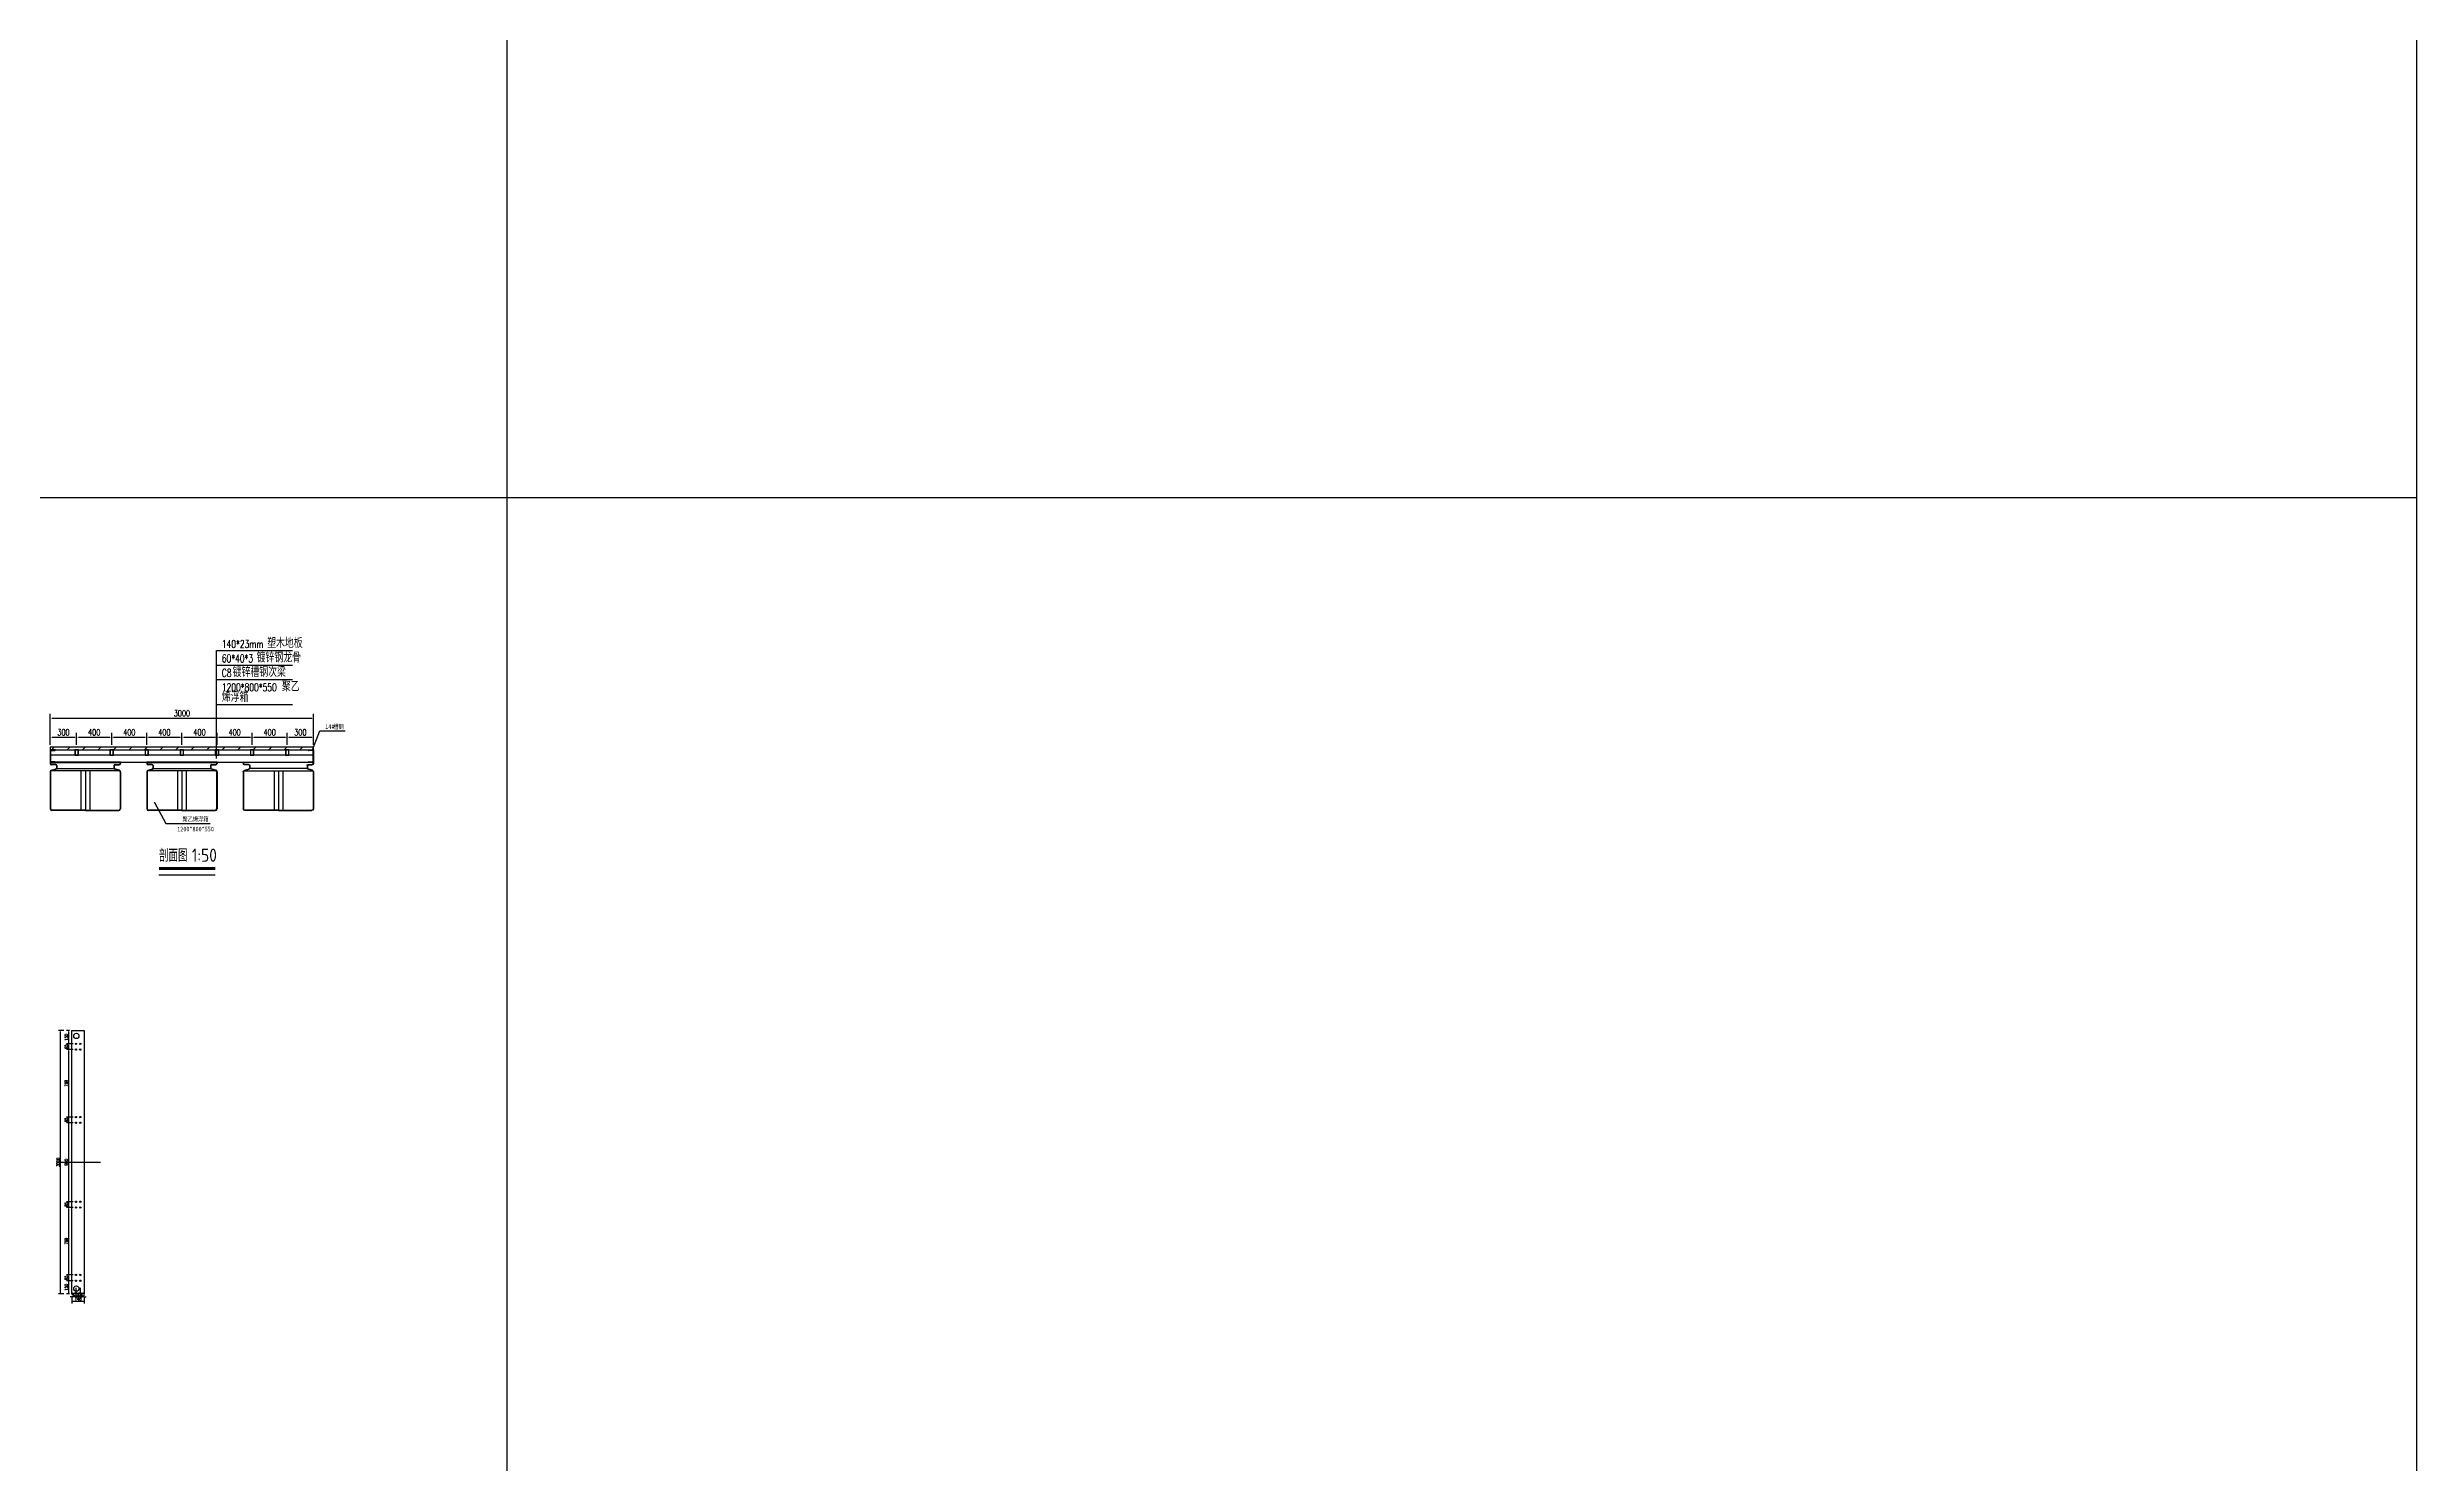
# Model space of a CAD drawing. Extents: x 1254079 to 1500931, y -102737 to 142253.
# Drawn here: x 1344492 to 1371490, y 36525 to 52668 of the extents above; entities that cross this region are included whole.
import ezdxf

# ---------------------------------------------------------------- set-up
doc = ezdxf.new("R2010")
doc.units = 0
doc.header["$LTSCALE"] = 1000
doc.header["$MEASUREMENT"] = 0
for name, color, linetype in [('14#槽钢', 3, 'Continuous'), ('DIM_LEAD', 3, 'Continuous'), ('DIM_SYMB', 3, 'Continuous'), ('PUB_DIM', 3, 'Continuous'), ('PUB_TEXT', 7, 'Continuous'), ('W-STEEL_FRAME钢架', 3, 'Continuous'), ('W-STEEL_KEEL钢龙骨', 5, 'Continuous'), ('W-WOOD_FLOOR木地板', 30, 'Continuous'), ('钢架', 90, 'Continuous')]:
    doc.layers.add(name, color=color, linetype=linetype)
doc.styles.add('-宋体', font='', dxfattribs={"width": 0.8})
doc.styles.add('_TCH_DIM', font='SIMPLEX', dxfattribs={"bigfont": 'GBCBIG'})
doc.styles.get("Standard").update_dxf_attribs({"font": 'gbenor.shx', "bigfont": 'gbcbig.shx'})
doc.styles.add('STANDARD_T3', font='simplex.shx', dxfattribs={"width": 0.7, "bigfont": 'gbcbig.shx'})
doc.styles.get('-宋体').set_extended_font_data('SimSun')
doc.dimstyles.new('W&&10', dxfattribs={"dimtxt": 35, "dimasz": 10, "dimexe": 25, "dimexo": 30, "dimgap": 10, "dimtad": 1, "dimdec": 0, "dimzin": 0, "dimdsep": 46, "dimtxsty": 'STANDARD_T3', "dimcen": 0.09, "dimclrd": 1, "dimclre": 1, "dimclrt": 7, "dimazin": 2, "dimtfac": 1, "dimtdec": 0, "dimtix": 1, "dimtmove": 2, "dimatfit": 3, "dimfxl": 0, "dimtolj": 1, "dimtzin": 0, "dimarcsym": 0})
doc.dimstyles.new('W&&20', dxfattribs={"dimtxt": 70, "dimasz": 20, "dimexe": 50, "dimexo": 60, "dimgap": 20, "dimtad": 1, "dimdec": 0, "dimzin": 0, "dimdsep": 46, "dimtxsty": 'STANDARD_T3', "dimcen": 0.09, "dimclrd": 1, "dimclre": 1, "dimclrt": 7, "dimazin": 2, "dimtfac": 1, "dimtdec": 0, "dimtix": 1, "dimtmove": 2, "dimatfit": 3, "dimfxl": 0, "dimtolj": 1, "dimtzin": 0, "dimarcsym": 0})

# ---------------------------------------------------------------- blocks, each defined once
blk = doc.blocks.new('*U24')
at = {"layer": '14#槽钢'}
blk.add_lwpolyline([(0, 29946), (0, -29946)], dxfattribs=at)
blk = doc.blocks.new('*U25')
at = {"layer": '14#槽钢', "color": 0, "linetype": 'ByBlock', "lineweight": -2, "transparency": 16777216}
for p in [(65285, 0), (87047, 0)]:
    blk.add_blockref('*U24', p, dxfattribs=at)
blk = doc.blocks.new('*D217')
at = {"layer": 'Defpoints', "color": 0, "transparency": 16777216}
for p in [(1344736, 38610), (1344817, 38610), (1344772, 38460)]:
    blk.add_point(p, dxfattribs=at)
at = {"layer": 'W-STEEL_FRAME钢架', "color": 1, "lineweight": -2, "transparency": 16777216}
for p, q in [((1344787, 38610), (1344711, 38610)), ((1344742, 38460), (1344711, 38460)), ((1344736, 38470), (1344736, 38600))]:
    blk.add_line(p, q, dxfattribs=at)
at = {"layer": 'W-STEEL_FRAME钢架', "color": 1, "transparency": 16777216}
for points in [[(1344734, 38600), (1344737, 38600), (1344736, 38610)], [(1344734, 38470), (1344737, 38470), (1344736, 38460)]]:
    blk.add_solid(points, dxfattribs=at)
at = {"layer": 'W-STEEL_FRAME钢架', "color": 7, "transparency": 16777216, "insert": (1344708, 38535), "char_height": 35, "attachment_point": 5, "rotation": 90, "style": 'STANDARD_T3'}
blk.add_mtext('\\A1;150', dxfattribs=at)
blk = doc.blocks.new('*D218')
at = {"layer": 'Defpoints', "color": 0, "transparency": 16777216}
for p in [(1344736, 38675), (1344817, 38675), (1344817, 38610)]:
    blk.add_point(p, dxfattribs=at)
at = {"layer": 'W-STEEL_FRAME钢架', "color": 1, "lineweight": -2, "transparency": 16777216}
for p, q in [((1344787, 38675), (1344711, 38675)), ((1344787, 38610), (1344711, 38610)), ((1344736, 38620), (1344736, 38665))]:
    blk.add_line(p, q, dxfattribs=at)
at = {"layer": 'W-STEEL_FRAME钢架', "color": 1, "transparency": 16777216}
for points in [[(1344734, 38665), (1344737, 38665), (1344736, 38675)], [(1344734, 38620), (1344737, 38620), (1344736, 38610)]]:
    blk.add_solid(points, dxfattribs=at)
at = {"layer": 'W-STEEL_FRAME钢架', "color": 7, "transparency": 16777216, "insert": (1344708, 38642), "char_height": 35, "attachment_point": 5, "rotation": 90, "style": 'STANDARD_T3'}
blk.add_mtext('\\A1;65', dxfattribs=at)
blk = doc.blocks.new('*D219')
at = {"layer": 'Defpoints', "color": 0, "transparency": 16777216}
for p in [(1344736, 39444), (1344817, 39444), (1344817, 38675)]:
    blk.add_point(p, dxfattribs=at)
at = {"layer": 'W-STEEL_FRAME钢架', "color": 1, "lineweight": -2, "transparency": 16777216}
for p, q in [((1344787, 39444), (1344711, 39444)), ((1344736, 38685), (1344736, 39434)), ((1344787, 38675), (1344711, 38675))]:
    blk.add_line(p, q, dxfattribs=at)
at = {"layer": 'W-STEEL_FRAME钢架', "color": 1, "transparency": 16777216}
for points in [[(1344734, 39434), (1344737, 39434), (1344736, 39444)], [(1344734, 38685), (1344737, 38685), (1344736, 38675)]]:
    blk.add_solid(points, dxfattribs=at)
at = {"layer": 'W-STEEL_FRAME钢架', "color": 7, "transparency": 16777216, "insert": (1344708, 39060), "char_height": 35, "attachment_point": 5, "rotation": 90, "style": 'STANDARD_T3'}
blk.add_mtext('\\A1;769', dxfattribs=at)
blk = doc.blocks.new('*D220')
at = {"layer": 'Defpoints', "color": 0, "transparency": 16777216}
for p in [(1344736, 39510), (1344817, 39510), (1344817, 39444)]:
    blk.add_point(p, dxfattribs=at)
at = {"layer": 'W-STEEL_FRAME钢架', "color": 1, "lineweight": -2, "transparency": 16777216}
for p, q in [((1344787, 39510), (1344711, 39510)), ((1344787, 39444), (1344711, 39444)), ((1344736, 39454), (1344736, 39500))]:
    blk.add_line(p, q, dxfattribs=at)
at = {"layer": 'W-STEEL_FRAME钢架', "color": 1, "transparency": 16777216}
for points in [[(1344734, 39500), (1344737, 39500), (1344736, 39510)], [(1344734, 39454), (1344737, 39454), (1344736, 39444)]]:
    blk.add_solid(points, dxfattribs=at)
at = {"layer": 'W-STEEL_FRAME钢架', "color": 7, "transparency": 16777216, "insert": (1344708, 39477), "char_height": 35, "attachment_point": 5, "rotation": 90, "style": 'STANDARD_T3'}
blk.add_mtext('\\A1;65', dxfattribs=at)
blk = doc.blocks.new('*D221')
at = {"layer": 'Defpoints', "color": 0, "transparency": 16777216}
for p in [(1344736, 40410), (1344817, 40410), (1344817, 39510)]:
    blk.add_point(p, dxfattribs=at)
at = {"layer": 'W-STEEL_FRAME钢架', "color": 1, "lineweight": -2, "transparency": 16777216}
for p, q in [((1344787, 40410), (1344711, 40410)), ((1344736, 39520), (1344736, 40400)), ((1344787, 39510), (1344711, 39510))]:
    blk.add_line(p, q, dxfattribs=at)
at = {"layer": 'W-STEEL_FRAME钢架', "color": 1, "transparency": 16777216}
for points in [[(1344734, 40400), (1344737, 40400), (1344736, 40410)], [(1344734, 39520), (1344737, 39520), (1344736, 39510)]]:
    blk.add_solid(points, dxfattribs=at)
at = {"layer": 'W-STEEL_FRAME钢架', "color": 7, "transparency": 16777216, "insert": (1344708, 39960), "char_height": 35, "attachment_point": 5, "rotation": 90, "style": 'STANDARD_T3'}
blk.add_mtext('\\A1;900', dxfattribs=at)
blk = doc.blocks.new('*D222')
at = {"layer": 'Defpoints', "color": 0, "transparency": 16777216}
for p in [(1344736, 41310), (1344817, 41310), (1344817, 41244)]:
    blk.add_point(p, dxfattribs=at)
at = {"layer": 'W-STEEL_FRAME钢架', "color": 1, "lineweight": -2, "transparency": 16777216}
for p, q in [((1344787, 41310), (1344711, 41310)), ((1344787, 41244), (1344711, 41244)), ((1344736, 41254), (1344736, 41300))]:
    blk.add_line(p, q, dxfattribs=at)
at = {"layer": 'W-STEEL_FRAME钢架', "color": 1, "transparency": 16777216}
for points in [[(1344734, 41300), (1344737, 41300), (1344736, 41310)], [(1344734, 41254), (1344737, 41254), (1344736, 41244)]]:
    blk.add_solid(points, dxfattribs=at)
at = {"layer": 'W-STEEL_FRAME钢架', "color": 7, "transparency": 16777216, "insert": (1344708, 41277), "char_height": 35, "attachment_point": 5, "rotation": 90, "style": 'STANDARD_T3'}
blk.add_mtext('\\A1;65', dxfattribs=at)
blk = doc.blocks.new('*D223')
at = {"layer": 'Defpoints', "color": 0, "transparency": 16777216}
for p in [(1344736, 41460), (1344772, 41460), (1344817, 41310)]:
    blk.add_point(p, dxfattribs=at)
at = {"layer": 'W-STEEL_FRAME钢架', "color": 1, "lineweight": -2, "transparency": 16777216}
for p, q in [((1344742, 41460), (1344711, 41460)), ((1344787, 41310), (1344711, 41310)), ((1344736, 41320), (1344736, 41450))]:
    blk.add_line(p, q, dxfattribs=at)
at = {"layer": 'W-STEEL_FRAME钢架', "color": 1, "transparency": 16777216}
for points in [[(1344734, 41450), (1344737, 41450), (1344736, 41460)], [(1344734, 41320), (1344737, 41320), (1344736, 41310)]]:
    blk.add_solid(points, dxfattribs=at)
at = {"layer": 'W-STEEL_FRAME钢架', "color": 7, "transparency": 16777216, "insert": (1344708, 41385), "char_height": 35, "attachment_point": 5, "rotation": 90, "style": 'STANDARD_T3'}
blk.add_mtext('\\A1;150', dxfattribs=at)
blk = doc.blocks.new('*D224')
at = {"layer": 'Defpoints', "color": 0, "transparency": 16777216}
for p in [(1344772, 38460), (1344772, 38374), (1344912, 38460)]:
    blk.add_point(p, dxfattribs=at)
at = {"layer": 'W-STEEL_FRAME钢架', "color": 1, "lineweight": -2, "transparency": 16777216}
for p, q in [((1344772, 38430), (1344772, 38349)), ((1344902, 38374), (1344782, 38374)), ((1344912, 38430), (1344912, 38349))]:
    blk.add_line(p, q, dxfattribs=at)
at = {"layer": 'W-STEEL_FRAME钢架', "color": 1, "transparency": 16777216}
for points in [[(1344782, 38376), (1344782, 38373), (1344772, 38374)], [(1344902, 38376), (1344902, 38373), (1344912, 38374)]]:
    blk.add_solid(points, dxfattribs=at)
at = {"layer": 'W-STEEL_FRAME钢架', "color": 7, "transparency": 16777216, "insert": (1344842, 38402), "char_height": 35, "attachment_point": 5, "style": 'STANDARD_T3'}
blk.add_mtext('\\A1;140', dxfattribs=at)
blk = doc.blocks.new('*D225')
at = {"layer": 'Defpoints', "color": 0, "transparency": 16777216}
for p in [(1344867, 38610), (1344867, 38427), (1344912, 38460)]:
    blk.add_point(p, dxfattribs=at)
at = {"layer": 'W-STEEL_FRAME钢架', "color": 1, "lineweight": -2, "transparency": 16777216}
for p, q in [((1344857, 38427), (1344847, 38427)), ((1344867, 38527), (1344867, 38402)), ((1344912, 38427), (1344867, 38427)), ((1344912, 38430), (1344912, 38402)), ((1344922, 38427), (1344932, 38427))]:
    blk.add_line(p, q, dxfattribs=at)
at = {"layer": 'W-STEEL_FRAME钢架', "color": 1, "transparency": 16777216}
for points in [[(1344857, 38429), (1344857, 38425), (1344867, 38427)], [(1344922, 38429), (1344922, 38425), (1344912, 38427)]]:
    blk.add_solid(points, dxfattribs=at)
at = {"layer": 'W-STEEL_FRAME钢架', "color": 7, "transparency": 16777216, "insert": (1344889, 38455), "char_height": 35, "attachment_point": 5, "style": 'STANDARD_T3'}
blk.add_mtext('\\A1;45', dxfattribs=at)
blk = doc.blocks.new('*D226')
at = {"layer": 'Defpoints', "color": 0, "transparency": 16777216}
for p in [(1344817, 38610), (1344867, 38610), (1344817, 38427)]:
    blk.add_point(p, dxfattribs=at)
at = {"layer": 'W-STEEL_FRAME钢架', "color": 1, "lineweight": -2, "transparency": 16777216}
for p, q in [((1344807, 38427), (1344797, 38427)), ((1344817, 38527), (1344817, 38402)), ((1344867, 38427), (1344817, 38427)), ((1344867, 38527), (1344867, 38402)), ((1344877, 38427), (1344887, 38427))]:
    blk.add_line(p, q, dxfattribs=at)
at = {"layer": 'W-STEEL_FRAME钢架', "color": 1, "transparency": 16777216}
for points in [[(1344807, 38429), (1344807, 38425), (1344817, 38427)], [(1344877, 38429), (1344877, 38425), (1344867, 38427)]]:
    blk.add_solid(points, dxfattribs=at)
at = {"layer": 'W-STEEL_FRAME钢架', "color": 7, "transparency": 16777216, "insert": (1344842, 38455), "char_height": 35, "attachment_point": 5, "style": 'STANDARD_T3'}
blk.add_mtext('\\A1;50', dxfattribs=at)
blk = doc.blocks.new('*D116')
at = {"layer": 'Defpoints', "color": 0, "transparency": 16777216}
for p in [(1344817, 38610), (1344772, 38460), (1344772, 38427)]:
    blk.add_point(p, dxfattribs=at)
at = {"layer": 'W-STEEL_FRAME钢架', "color": 1, "lineweight": -2, "transparency": 16777216}
for p, q in [((1344762, 38427), (1344752, 38427)), ((1344772, 38430), (1344772, 38402)), ((1344817, 38427), (1344772, 38427)), ((1344817, 38527), (1344817, 38402)), ((1344827, 38427), (1344837, 38427))]:
    blk.add_line(p, q, dxfattribs=at)
at = {"layer": 'W-STEEL_FRAME钢架', "color": 1, "transparency": 16777216}
for points in [[(1344762, 38429), (1344762, 38425), (1344772, 38427)], [(1344827, 38429), (1344827, 38425), (1344817, 38427)]]:
    blk.add_solid(points, dxfattribs=at)
at = {"layer": 'W-STEEL_FRAME钢架', "color": 7, "transparency": 16777216, "insert": (1344794, 38455), "char_height": 35, "attachment_point": 5, "style": 'STANDARD_T3'}
blk.add_mtext('\\A1;45', dxfattribs=at)
blk = doc.blocks.new('*D117')
at = {"layer": 'Defpoints', "color": 0, "transparency": 16777216}
for p in [(1344643, 41460), (1344711, 41460), (1344711, 38460)]:
    blk.add_point(p, dxfattribs=at)
at = {"layer": 'W-STEEL_FRAME钢架', "color": 1, "lineweight": -2, "transparency": 16777216}
for p, q in [((1344681, 41460), (1344618, 41460)), ((1344643, 38470), (1344643, 41450)), ((1344681, 38460), (1344618, 38460))]:
    blk.add_line(p, q, dxfattribs=at)
at = {"layer": 'W-STEEL_FRAME钢架', "color": 1, "transparency": 16777216}
for points in [[(1344641, 41450), (1344644, 41450), (1344643, 41460)], [(1344641, 38470), (1344644, 38470), (1344643, 38460)]]:
    blk.add_solid(points, dxfattribs=at)
at = {"layer": 'W-STEEL_FRAME钢架', "color": 7, "transparency": 16777216, "insert": (1344615, 39960), "char_height": 35, "attachment_point": 5, "rotation": 90, "style": 'STANDARD_T3'}
blk.add_mtext('\\A1;3000', dxfattribs=at)
blk = doc.blocks.new('*D227')
at = {"layer": 'Defpoints', "color": 0, "transparency": 16777216}
for p in [(1344736, 40475), (1344817, 40475), (1344817, 40410)]:
    blk.add_point(p, dxfattribs=at)
at = {"layer": 'W-STEEL_FRAME钢架', "color": 1, "lineweight": -2, "transparency": 16777216}
for p, q in [((1344787, 40475), (1344711, 40475)), ((1344787, 40410), (1344711, 40410)), ((1344736, 40420), (1344736, 40465))]:
    blk.add_line(p, q, dxfattribs=at)
at = {"layer": 'W-STEEL_FRAME钢架', "color": 1, "transparency": 16777216}
for points in [[(1344734, 40465), (1344737, 40465), (1344736, 40475)], [(1344734, 40420), (1344737, 40420), (1344736, 40410)]]:
    blk.add_solid(points, dxfattribs=at)
at = {"layer": 'W-STEEL_FRAME钢架', "color": 7, "transparency": 16777216, "insert": (1344708, 40442), "char_height": 35, "attachment_point": 5, "rotation": 90, "style": 'STANDARD_T3'}
blk.add_mtext('\\A1;65', dxfattribs=at)
blk = doc.blocks.new('*D228')
at = {"layer": 'Defpoints', "color": 0, "transparency": 16777216}
for p in [(1344736, 41244), (1344772, 41244), (1344817, 40475)]:
    blk.add_point(p, dxfattribs=at)
at = {"layer": 'W-STEEL_FRAME钢架', "color": 1, "lineweight": -2, "transparency": 16777216}
for p, q in [((1344742, 41244), (1344711, 41244)), ((1344736, 40485), (1344736, 41234)), ((1344787, 40475), (1344711, 40475))]:
    blk.add_line(p, q, dxfattribs=at)
at = {"layer": 'W-STEEL_FRAME钢架', "color": 1, "transparency": 16777216}
for points in [[(1344734, 41234), (1344737, 41234), (1344736, 41244)], [(1344734, 40485), (1344737, 40485), (1344736, 40475)]]:
    blk.add_solid(points, dxfattribs=at)
at = {"layer": 'W-STEEL_FRAME钢架', "color": 7, "transparency": 16777216, "insert": (1344708, 40860), "char_height": 35, "attachment_point": 5, "rotation": 90, "style": 'STANDARD_T3'}
blk.add_mtext('\\A1;769', dxfattribs=at)
blk = doc.blocks.new('14a槽钢')
at = {"layer": '钢架'}
h = blk.add_hatch(dxfattribs=at)
h.set_pattern_fill('STEEL', color=4, scale=10)
h.set_pattern_definition([(50.389312, (-1352470.2, 1293523.579), (-9.2899201, 11.2253202), []), (50.389312, (-1352470.2, 1293531.516), (-9.2899201, 11.2253202), [])])
edge = h.paths.add_edge_path()
edge.add_ellipse((-1332250, 1115678), major_axis=(-3.26, 5.03), ratio=0.900468, start_angle=55.3931, end_angle=130.6069)
edge.add_line((-1332252, 1115673), (-1332208, 1115673))
edge.add_ellipse((-1332208, 1115667), major_axis=(0, 6), ratio=0.827586, start_angle=270, end_angle=360, ccw=False)
edge.add_line((-1332203, 1115667), (-1332203, 1115551))
edge.add_ellipse((-1332208, 1115551), major_axis=(0, 6), ratio=0.827586, start_angle=180, end_angle=270, ccw=False)
edge.add_line((-1332208, 1115545), (-1332251, 1115545))
edge.add_ellipse((-1332250, 1115540), major_axis=(3.82, 3.82), ratio=1, start_angle=49.2445, end_angle=141.5341)
edge.add_line((-1332256, 1115539), (-1332198, 1115539))
edge.add_line((-1332198, 1115539), (-1332198, 1115679))
edge.add_line((-1332198, 1115679), (-1332256, 1115679))
for p, q in [((-1332256, 1115679, 0), (-1332198, 1115679, 0)), ((-1332208, 1115673, 0), (-1332251, 1115673, 0)), ((-1332246, 1115679, 0), (-1332246, 1115679, 0)), ((-1332203, 1115551, 0), (-1332203, 1115667, 0)), ((-1332198, 1115679, 0), (-1332198, 1115539, 0)), ((-1332198, 1115539, 0), (-1332256, 1115539, 0)), ((-1332251, 1115545, 0), (-1332208, 1115545, 0)), ((-1332246, 1115539, 0), (-1332246, 1115539, 0))]:
    blk.add_line(p, q, dxfattribs=at)
for centre, start_param, end_param in [((-1332251, 1115679, 0), 1.570796, 3.141593), ((-1332208, 1115667, 0), 4.712389, 6.283185), ((-1332208, 1115667, 0), 4.712389, 6.283185), ((-1332251, 1115539, 0), 0, 1.570796), ((-1332208, 1115551, 0), 3.141593, 4.712389)]:
    blk.add_ellipse(centre, major_axis=(0, 6), ratio=0.827586, start_param=start_param, end_param=end_param, dxfattribs=at)
blk = doc.blocks.new('*D145')
at = {"color": 1, "lineweight": -2, "transparency": 16777216}
for p, q in [((1344525, 44749), (1344525, 45073)), ((1344545, 45023), (1347504, 45023)), ((1347524, 44749), (1347524, 45073))]:
    blk.add_line(p, q, dxfattribs=at)
at = {"color": 1, "transparency": 16777216}
for points in [[(1344545, 45026), (1344545, 45020), (1344525, 45023)], [(1347504, 45026), (1347504, 45020), (1347524, 45023)]]:
    blk.add_solid(points, dxfattribs=at)
at = {"layer": 'Defpoints', "color": 0, "transparency": 16777216}
for p in [(1347524, 45023), (1344525, 44689), (1347524, 44689)]:
    blk.add_point(p, dxfattribs=at)
at = {"color": 7, "transparency": 16777216, "insert": (1346025, 45078), "char_height": 70, "attachment_point": 5, "style": 'STANDARD_T3'}
blk.add_mtext('\\A1;3000', dxfattribs=at)
blk = doc.blocks.new('ganglonggu')
at = {"layer": 'W-STEEL_KEEL钢龙骨'}
for points in [[(-1338169, 1115605), (-1338129, 1115605), (-1338129, 1115665), (-1338169, 1115665)], [(-1338166, 1115608), (-1338132, 1115608), (-1338132, 1115662), (-1338166, 1115662)]]:
    blk.add_lwpolyline(points, close=True, dxfattribs=at)
blk = doc.blocks.new('*U32')
blk.add_blockref('ganglonggu', (1338149, -1115635))
blk = doc.blocks.new('*U33')
at = {"layer": 'W-STEEL_KEEL钢龙骨', "color": 0, "linetype": 'ByBlock', "lineweight": -2}
for p in [(0, 0), (400, 0), (800, 0), (1200, 0), (1600, 0), (2000, 0)]:
    blk.add_blockref('*U32', p, dxfattribs=at)
at = {"layer": 'W-STEEL_KEEL钢龙骨', "color": 0, "linetype": 'ByBlock', "lineweight": -2, "transparency": 16777216}
blk.add_blockref('*U32', (2400, 0), dxfattribs=at)
blk = doc.blocks.new('*D146')
at = {"layer": 'Defpoints', "color": 0, "transparency": 16777216}
for p in [(1344525, 44659), (1344825, 44806), (1344825, 44659)]:
    blk.add_point(p, dxfattribs=at)
at = {"layer": 'PUB_DIM', "color": 1, "lineweight": -2, "transparency": 16777216}
for p, q in [((1344525, 44719), (1344525, 44856)), ((1344825, 44719), (1344825, 44856)), ((1344545, 44806), (1344805, 44806))]:
    blk.add_line(p, q, dxfattribs=at)
at = {"layer": 'PUB_DIM', "color": 1, "transparency": 16777216}
for points in [[(1344545, 44809), (1344545, 44802), (1344525, 44806)], [(1344805, 44809), (1344805, 44802), (1344825, 44806)]]:
    blk.add_solid(points, dxfattribs=at)
at = {"layer": 'PUB_DIM', "color": 7, "transparency": 16777216, "insert": (1344675, 44861), "char_height": 70, "attachment_point": 5, "style": 'STANDARD_T3'}
blk.add_mtext('\\A1;300', dxfattribs=at)
blk = doc.blocks.new('*D147')
at = {"layer": 'Defpoints', "color": 0, "transparency": 16777216}
for p in [(1344825, 44659), (1345225, 44806), (1345225, 44659)]:
    blk.add_point(p, dxfattribs=at)
at = {"layer": 'PUB_DIM', "color": 1, "lineweight": -2, "transparency": 16777216}
for p, q in [((1344825, 44719), (1344825, 44856)), ((1345225, 44719), (1345225, 44856)), ((1344845, 44806), (1345205, 44806))]:
    blk.add_line(p, q, dxfattribs=at)
at = {"layer": 'PUB_DIM', "color": 1, "transparency": 16777216}
for points in [[(1344845, 44809), (1344845, 44802), (1344825, 44806)], [(1345205, 44809), (1345205, 44802), (1345225, 44806)]]:
    blk.add_solid(points, dxfattribs=at)
at = {"layer": 'PUB_DIM', "color": 7, "transparency": 16777216, "insert": (1345025, 44861), "char_height": 70, "attachment_point": 5, "style": 'STANDARD_T3'}
blk.add_mtext('\\A1;400', dxfattribs=at)
blk = doc.blocks.new('*D148')
at = {"layer": 'Defpoints', "color": 0, "transparency": 16777216}
for p in [(1345225, 44659), (1345625, 44806), (1345625, 44656)]:
    blk.add_point(p, dxfattribs=at)
at = {"layer": 'PUB_DIM', "color": 1, "lineweight": -2, "transparency": 16777216}
for p, q in [((1345225, 44719), (1345225, 44856)), ((1345625, 44716), (1345625, 44856)), ((1345245, 44806), (1345605, 44806))]:
    blk.add_line(p, q, dxfattribs=at)
at = {"layer": 'PUB_DIM', "color": 1, "transparency": 16777216}
for points in [[(1345245, 44809), (1345245, 44802), (1345225, 44806)], [(1345605, 44809), (1345605, 44802), (1345625, 44806)]]:
    blk.add_solid(points, dxfattribs=at)
at = {"layer": 'PUB_DIM', "color": 7, "transparency": 16777216, "insert": (1345425, 44861), "char_height": 70, "attachment_point": 5, "style": 'STANDARD_T3'}
blk.add_mtext('\\A1;400', dxfattribs=at)
blk = doc.blocks.new('*D149')
at = {"layer": 'Defpoints', "color": 0, "transparency": 16777216}
for p in [(1345625, 44656), (1346025, 44806), (1346025, 44659)]:
    blk.add_point(p, dxfattribs=at)
at = {"layer": 'PUB_DIM', "color": 1, "lineweight": -2, "transparency": 16777216}
for p, q in [((1345625, 44716), (1345625, 44856)), ((1346025, 44719), (1346025, 44856)), ((1345645, 44806), (1346005, 44806))]:
    blk.add_line(p, q, dxfattribs=at)
at = {"layer": 'PUB_DIM', "color": 1, "transparency": 16777216}
for points in [[(1345645, 44809), (1345645, 44802), (1345625, 44806)], [(1346005, 44809), (1346005, 44802), (1346025, 44806)]]:
    blk.add_solid(points, dxfattribs=at)
at = {"layer": 'PUB_DIM', "color": 7, "transparency": 16777216, "insert": (1345825, 44861), "char_height": 70, "attachment_point": 5, "style": 'STANDARD_T3'}
blk.add_mtext('\\A1;400', dxfattribs=at)
blk = doc.blocks.new('*D150')
at = {"layer": 'Defpoints', "color": 0, "transparency": 16777216}
for p in [(1346025, 44659), (1346425, 44806), (1346425, 44659)]:
    blk.add_point(p, dxfattribs=at)
at = {"layer": 'PUB_DIM', "color": 1, "lineweight": -2, "transparency": 16777216}
for p, q in [((1346025, 44719), (1346025, 44856)), ((1346425, 44719), (1346425, 44856)), ((1346045, 44806), (1346405, 44806))]:
    blk.add_line(p, q, dxfattribs=at)
at = {"layer": 'PUB_DIM', "color": 1, "transparency": 16777216}
for points in [[(1346045, 44809), (1346045, 44802), (1346025, 44806)], [(1346405, 44809), (1346405, 44802), (1346425, 44806)]]:
    blk.add_solid(points, dxfattribs=at)
at = {"layer": 'PUB_DIM', "color": 7, "transparency": 16777216, "insert": (1346225, 44861), "char_height": 70, "attachment_point": 5, "style": 'STANDARD_T3'}
blk.add_mtext('\\A1;400', dxfattribs=at)
blk = doc.blocks.new('*D151')
at = {"layer": 'Defpoints', "color": 0, "transparency": 16777216}
for p in [(1346425, 44659), (1346825, 44806), (1346825, 44659)]:
    blk.add_point(p, dxfattribs=at)
at = {"layer": 'PUB_DIM', "color": 1, "lineweight": -2, "transparency": 16777216}
for p, q in [((1346425, 44719), (1346425, 44856)), ((1346825, 44719), (1346825, 44856)), ((1346445, 44806), (1346805, 44806))]:
    blk.add_line(p, q, dxfattribs=at)
at = {"layer": 'PUB_DIM', "color": 1, "transparency": 16777216}
for points in [[(1346445, 44809), (1346445, 44802), (1346425, 44806)], [(1346805, 44809), (1346805, 44802), (1346825, 44806)]]:
    blk.add_solid(points, dxfattribs=at)
at = {"layer": 'PUB_DIM', "color": 7, "transparency": 16777216, "insert": (1346625, 44861), "char_height": 70, "attachment_point": 5, "style": 'STANDARD_T3'}
blk.add_mtext('\\A1;400', dxfattribs=at)
blk = doc.blocks.new('*D152')
at = {"layer": 'Defpoints', "color": 0, "transparency": 16777216}
for p in [(1346825, 44659), (1347225, 44806), (1347225, 44659)]:
    blk.add_point(p, dxfattribs=at)
at = {"layer": 'PUB_DIM', "color": 1, "lineweight": -2, "transparency": 16777216}
for p, q in [((1346825, 44719), (1346825, 44856)), ((1347225, 44719), (1347225, 44856)), ((1346845, 44806), (1347205, 44806))]:
    blk.add_line(p, q, dxfattribs=at)
at = {"layer": 'PUB_DIM', "color": 1, "transparency": 16777216}
for points in [[(1346845, 44809), (1346845, 44802), (1346825, 44806)], [(1347205, 44809), (1347205, 44802), (1347225, 44806)]]:
    blk.add_solid(points, dxfattribs=at)
at = {"layer": 'PUB_DIM', "color": 7, "transparency": 16777216, "insert": (1347025, 44861), "char_height": 70, "attachment_point": 5, "style": 'STANDARD_T3'}
blk.add_mtext('\\A1;400', dxfattribs=at)
blk = doc.blocks.new('*D153')
at = {"layer": 'Defpoints', "color": 0, "transparency": 16777216}
for p in [(1347225, 44659), (1347525, 44806), (1347525, 44659)]:
    blk.add_point(p, dxfattribs=at)
at = {"layer": 'PUB_DIM', "color": 1, "lineweight": -2, "transparency": 16777216}
for p, q in [((1347225, 44719), (1347225, 44856)), ((1347525, 44719), (1347525, 44856)), ((1347245, 44806), (1347505, 44806))]:
    blk.add_line(p, q, dxfattribs=at)
at = {"layer": 'PUB_DIM', "color": 1, "transparency": 16777216}
for points in [[(1347245, 44809), (1347245, 44802), (1347225, 44806)], [(1347505, 44809), (1347505, 44802), (1347525, 44806)]]:
    blk.add_solid(points, dxfattribs=at)
at = {"layer": 'PUB_DIM', "color": 7, "transparency": 16777216, "insert": (1347375, 44861), "char_height": 70, "attachment_point": 5, "style": 'STANDARD_T3'}
blk.add_mtext('\\A1;300', dxfattribs=at)
blk = doc.blocks.new('$matou$00000066')
for p, q in [((400, 275), (-400, 275)), ((-400, 275), (-400, 260)), ((-386, 271), (386, 271)), ((400, 275), (400, 260)), ((-400, 164), (-400, -256)), ((-396, 165), (-396, -256)), ((391, 176), (-391, 176)), ((-387, 183), (-335, 201)), ((-338, 249), (-386, 249)), ((-386, 179), (-334, 197)), ((-338, 245), (-385, 245)), ((-330, 237), (-330, 208)), ((-326, 237), (-326, 208)), ((-326, 205), (326, 205)), ((-50, 176), (-50, -271)), ((0, 176), (0, -271)), ((0, 176), (0, -271)), ((50, 176), (50, -271)), ((326, 237), (326, 208)), ((330, 237), (330, 208)), ((386, 179), (334, 197)), ((387, 183), (335, 201)), ((338, 249), (386, 249)), ((338, 245), (385, 245)), ((396, 165), (396, -256)), ((400, 164), (400, -256)), ((0, -271), (-381, -271)), ((0, -275), (-381, -275)), ((0, -271), (381, -271)), ((0, -275), (381, -275))]:
    blk.add_line(p, q)
for centre, radius, start, end in [((-386, 260), 11, 90, 270), ((386, 260), 11, 270, 90), ((-385, 260), 15, 180, 270), ((-380, 164), 20, 109.1798, 180), ((-381, 165), 15, 109.1798, 180), ((-338, 237), 12, 0, 90), ((-338, 237), 8, 0, 90), ((-338, 208), 8, 289.1798, 0), ((-338, 208), 12, 289.1798, 0), ((338, 237), 12, 90, 180), ((338, 208), 12, 180, 250.8202), ((338, 237), 8, 90, 180), ((338, 208), 8, 180, 250.8202), ((385, 260), 15, 270, 0), ((381, 165), 15, 0, 70.8202), ((380, 164), 20, 0, 70.8202), ((-381, -256), 19, 180, 270), ((-381, -256), 15, 180, 270), ((381, -256), 19, 270, 0), ((381, -256), 15, 270, 0)]:
    blk.add_arc(centre, radius, start, end)

msp = doc.modelspace()

# ---------------------------------------------------------------- hatches: boundary and pattern name
at = {"layer": 'W-WOOD_FLOOR木地板'}
h = msp.add_hatch(dxfattribs=at)
h.set_pattern_fill('木板', color=256, scale=100)
h.set_pattern_definition([(0, (2890881.16, -1090171.59), (0, 125), []), (45, (2890881.16, -1090171.59), (-88.388348, 88.388348), [])])
h.paths.add_polyline_path([(1347524.7, 44689.3), (1344524.7, 44689.3), (1344524.7, 44659.3), (1347524.7, 44659.3)])

# ---------------------------------------------------------------- linework, layer by layer
at = {"layer": '14#槽钢'}
msp.add_lwpolyline([(1284443.8, 62511.5), (1371490.4, 62511.5), (1371490.4, 2620.5), (1284443.8, 2620.5)], close=True, dxfattribs=at)
msp.add_lwpolyline([(1284443.8, 47538.8), (1371490.4, 47538.8)], dxfattribs=at)
at = {"layer": 'DIM_LEAD'}
for p, q in [((1347514.6, 44662.4), (1347595.2, 44877.5)), ((1347595.2, 44877.5), (1347885, 44877.5)), ((1345712.5, 44059.5), (1345840.5, 43822.5)), ((1345840.5, 43822.5), (1346345.9, 43822.5))]:
    msp.add_line(p, q, dxfattribs=at)
at = {"layer": 'DIM_LEAD', "const_width": 8}
for points in [[(1347513.2, 44658.7, 1), (1347516, 44666.2, 1)], [(1345710.6, 44063, 1), (1345714.4, 44056, 1)]]:
    msp.add_lwpolyline(points, format="xyb", close=True, dxfattribs=at)
at = {"layer": 'DIM_SYMB'}
for p, q in [((1346419.7, 45176.9), (1346419.7, 45791.1)), ((1346419.7, 45791.1), (1347286.7, 45791.1)), ((1346419.7, 45626.3), (1347286.7, 45626.3)), ((1346419.7, 45461.4), (1347286.7, 45461.4)), ((1346419.7, 44563.1), (1346419.7, 45176.9)), ((1346419.7, 45176.9), (1347286.7, 45176.9))]:
    msp.add_line(p, q, dxfattribs=at)
at = {"layer": 'DIM_SYMB', "const_width": 35}
msp.add_lwpolyline([(1345763.4, 43306.8), (1346405.1, 43306.8)], dxfattribs=at)
at = {"layer": 'DIM_SYMB'}
msp.add_lwpolyline([(1345763.4, 43236.8), (1346405.1, 43236.8)], dxfattribs=at)
at = {"layer": 'W-STEEL_FRAME钢架'}
msp.add_line((1344642.7, 39959.8), (1345095.2, 39959.8), dxfattribs=at)
for points in [[(1344524.7, 44519.3), (1347524.7, 44519.3), (1347524.7, 44599.3), (1344524.7, 44599.3)], [(1344771.9, 38459.8), (1344771.9, 41459.8), (1344911.9, 41459.8), (1344911.9, 38459.8)]]:
    msp.add_lwpolyline(points, close=True, dxfattribs=at)
for centre in [(1344821.9, 41399.8), (1344821.9, 38519.8)]:
    msp.add_circle(centre, 30, dxfattribs=at)
at = {"layer": 'W-STEEL_FRAME钢架', "color": 1}
for centre in [(1344816.9, 41309.8), (1344866.9, 41309.8), (1344816.9, 41244.4), (1344866.9, 41244.4), (1344816.9, 40475.1), (1344816.9, 40409.8), (1344866.9, 40475.1), (1344866.9, 40409.8), (1344816.9, 39509.8), (1344816.9, 39444.4), (1344866.9, 39509.8), (1344866.9, 39444.4), (1344816.9, 38675.1), (1344816.9, 38609.8), (1344866.9, 38675.1), (1344866.9, 38609.8)]:
    msp.add_circle(centre, 7.5, dxfattribs=at)
at = {"layer": 'W-WOOD_FLOOR木地板'}
msp.add_lwpolyline([(1344524.7, 44659.3), (1347524.7, 44659.3), (1347524.7, 44689.3), (1344524.7, 44689.3)], close=True, dxfattribs=at)

# ---------------------------------------------------------------- block references
for p in [(1344924.7, 44244.3), (1346024.7, 44244.3)]:
    msp.add_blockref('$matou$00000066', p)
at = {"yscale": -1, "rotation": 180}
msp.add_blockref('$matou$00000066', (1347124.5, 44244.3), dxfattribs=at)
at = {"layer": '14#槽钢'}
msp.add_blockref('*U25', (1284443.8, 32566), dxfattribs=at)
at = {"layer": 'W-STEEL_FRAME钢架', "xscale": -1}
msp.add_blockref('14a槽钢', (12326.9, -1071019.7, 0), dxfattribs=at)
at = {"layer": 'W-STEEL_FRAME钢架'}
msp.add_blockref('14a槽钢', (2679722.4, -1071019.7, 0), dxfattribs=at)
at = {"layer": 'W-STEEL_KEEL钢龙骨'}
msp.add_blockref('*U33', (1344824.7, 44629.3), dxfattribs=at)

# ---------------------------------------------------------------- texts
at = {"layer": 'PUB_TEXT', "color": 7}
for s, height, style, width, p in [('140*23mm', 89.25, '_TCH_DIM', 0.705882, (1346479.5, 45822.6)), ('60*40*3', 89.25, '_TCH_DIM', 0.705882, (1346479.5, 45657.8)), ('C8', 89.25, '_TCH_DIM', 0.705882, (1346479.5, 45492.9)), ('1200*800*550', 89.25, '_TCH_DIM', 0.705882, (1346479.5, 45328.1)), ('14#', 53.16, '-宋体', 0.8, (1347658.4, 44898.5)), ('槽钢', 53.16, '-宋体', 0.8, (1347749.2, 44898.5)), ('1200*800*550', 53.165, '-宋体', 0.8, (1345971.9, 43731.5)), ('聚乙烯浮箱', 53.16, '-宋体', 0.8, (1346030.8, 43843.5))]:
    msp.add_text(s, height=height, dxfattribs=dict(at, style=style, width=width)).set_placement(p)
at = {"layer": 'PUB_TEXT', "color": 7, "style": '_TCH_DIM'}
for s, p in [('塑木地板', (1346995.5, 45822.6)), ('镀锌钢龙骨', (1346875.5, 45657.8)), ('镀锌槽钢次梁', (1346602.5, 45492.9)), ('聚乙', (1347163.5, 45328.1)), ('烯浮箱', (1346479.5, 45208.4))]:
    msp.add_text(s, height=101.28, dxfattribs=at).set_placement(p)
at = {"layer": 'PUB_TEXT', "color": 7}
for s, height, p in [('剖面图', 144.68, (1345763.4, 43384.8)), ('1:50', 150, (1346137.5, 43384.8))]:
    msp.add_text(s, height=height, dxfattribs=at).set_placement(p)

# ---------------------------------------------------------------- dimensions: what is measured, and where the dimension line sits
dim = msp.add_linear_dim(base=(1347524.5, 45022.9), p1=(1344524.7, 44689.3), p2=(1347524.5, 44689.3), dimstyle='W&&20')
dim.commit()
dim.dimension.update_dxf_attribs({"geometry": '*D145', "text_midpoint": (1346024.6, 45077.9)})
at = {"layer": 'PUB_DIM'}
for base, p1, p2, picture, middle in [((1344824.7, 44805.5), (1344524.7, 44659.3), (1344824.7, 44659.3), '*D146', (1344674.7, 44860.5)), ((1345224.7, 44805.5), (1344824.7, 44659.3), (1345224.7, 44659.3), '*D147', (1345024.7, 44860.5)), ((1345624.7, 44805.5), (1345224.7, 44659.3), (1345624.7, 44656.3), '*D148', (1345424.7, 44860.5)), ((1346024.7, 44805.5), (1345624.7, 44656.3), (1346024.7, 44659.3), '*D149', (1345824.7, 44860.5)), ((1346424.7, 44805.5), (1346024.7, 44659.3), (1346424.7, 44659.3), '*D150', (1346224.7, 44860.5)), ((1346824.7, 44805.5), (1346424.7, 44659.3), (1346824.7, 44659.3), '*D151', (1346624.7, 44860.5)), ((1347224.7, 44805.5), (1346824.7, 44659.3), (1347224.7, 44659.3), '*D152', (1347024.7, 44860.5)), ((1347524.7, 44805.5), (1347224.7, 44659.3), (1347524.7, 44659.3), '*D153', (1347374.7, 44860.5))]:
    dim = msp.add_linear_dim(base=base, p1=p1, p2=p2, dimstyle='W&&20', dxfattribs=at)
    dim.commit()
    dim.dimension.update_dxf_attribs({"geometry": picture, "text_midpoint": middle})
at = {"layer": 'W-STEEL_FRAME钢架'}
for base, p1, p2, angle, picture, middle in [((1344642.7, 41459.8), (1344710.5, 38459.8), (1344710.5, 41459.8), 90, '*D117', (1344615.2, 39959.8)), ((1344735.5, 41459.8), (1344816.9, 41309.8), (1344771.9, 41459.8), 90, '*D223', (1344708, 41384.8)), ((1344735.5, 41309.8), (1344816.9, 41244.4), (1344816.9, 41309.8), 90, '*D222', (1344708, 41277.1)), ((1344735.5, 41244.4), (1344816.9, 40475.1), (1344771.9, 41244.4), 90, '*D228', (1344708, 40859.8)), ((1344735.5, 40475.1), (1344816.9, 40409.8), (1344816.9, 40475.1), 90, '*D227', (1344708, 40442.4)), ((1344735.5, 40409.8), (1344816.9, 39509.8), (1344816.9, 40409.8), 90, '*D221', (1344708, 39959.8)), ((1344735.5, 39509.8), (1344816.9, 39444.4), (1344816.9, 39509.8), 90, '*D220', (1344708, 39477.1)), ((1344735.5, 39444.4), (1344816.9, 38675.1), (1344816.9, 39444.4), 90, '*D219', (1344708, 39059.8)), ((1344735.5, 38675.1), (1344816.9, 38609.8), (1344816.9, 38675.1), 90, '*D218', (1344708, 38642.4)), ((1344735.5, 38609.8), (1344771.9, 38459.8), (1344816.9, 38609.8), 90, '*D217', (1344708, 38534.8)), ((1344771.9, 38374.2), (1344911.9, 38459.8), (1344771.9, 38459.8), 180, '*D224', (1344841.9, 38401.7))]:
    dim = msp.add_linear_dim(base=base, p1=p1, p2=p2, angle=angle, dimstyle='W&&10', dxfattribs=at)
    dim.commit()
    dim.dimension.update_dxf_attribs({"geometry": picture, "text_midpoint": middle})
for base, p1, p2, picture, middle in [((1344771.9, 38427), (1344816.9, 38609.8), (1344771.9, 38459.8), '*D116', (1344794.4, 38454.5)), ((1344816.9, 38427), (1344866.9, 38609.8), (1344816.9, 38609.8), '*D226', (1344841.9, 38454.5)), ((1344866.9, 38427), (1344911.9, 38459.8), (1344866.9, 38609.8), '*D225', (1344889.4, 38454.5))]:
    dim = msp.add_linear_dim(base=base, p1=p1, p2=p2, angle=180, dimstyle='W&&10', override={"dimfxlon": 1}, dxfattribs=at)
    dim.commit()
    dim.dimension.update_dxf_attribs({"geometry": picture, "text_midpoint": middle})

doc.saveas('drawing.dxf')
